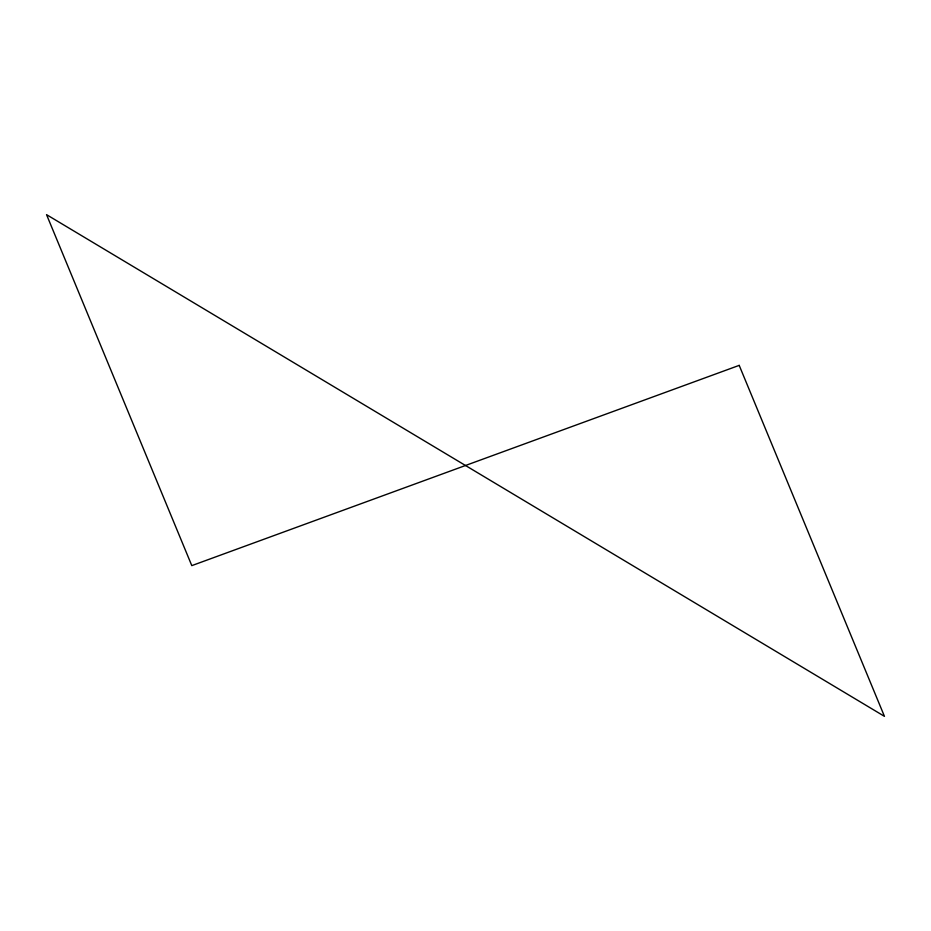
<?xml version="1.0" encoding="UTF-8"?>
<svg xmlns="http://www.w3.org/2000/svg" width="931" height="931" viewBox="0 0 931 931"><rect width="100%" height="100%" fill="white"/><g stroke="black" fill="none" stroke-linecap="round" stroke-linejoin="round"><path stroke-width="1.4" d="M739.202 365.371L191.798 565.629L46.55 214.654L884.45 716.346L739.202 365.371"/></g></svg>
